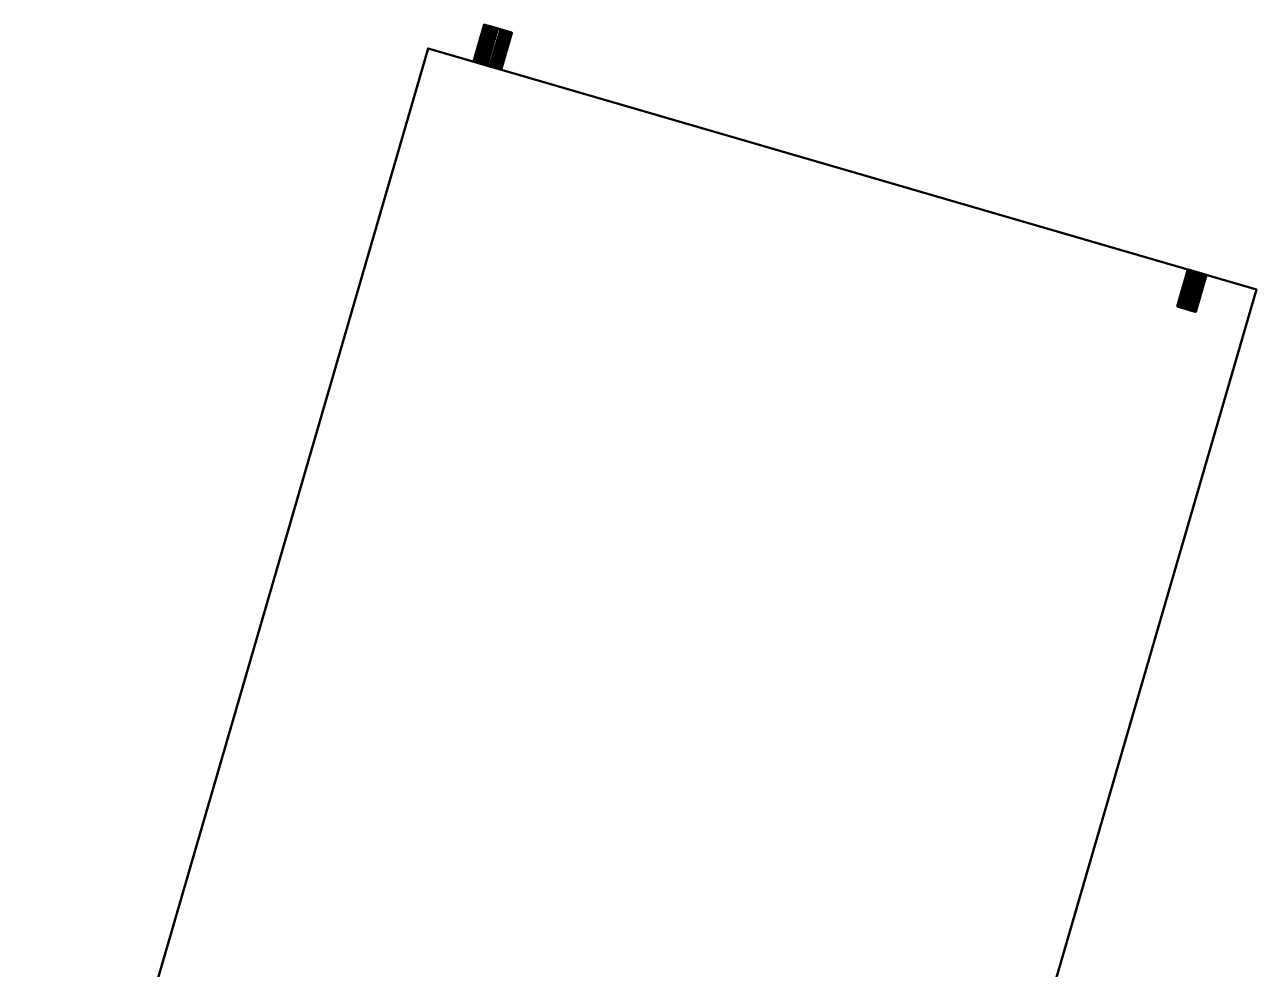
# Model space of a CAD drawing. Header units: inches. Extents: x -1654 to 1344, y -1538 to 36.
# Drawn here: x 500.49 to 532.47, y -870.37 to -845.85 of the extents above; entities that cross this region are included whole.
import ezdxf

# ---------------------------------------------------------------- set-up
doc = ezdxf.new("R2010")
doc.units = ezdxf.units.IN
doc.header["$MEASUREMENT"] = 0
doc.layers.add('M-EQPT', color=2, linetype='Continuous', lineweight=50)

# ---------------------------------------------------------------- blocks, each defined once
blk = doc.blocks.new('Heat Pump - Horizontal - Water Source - Heat Pump 3 Ton Horizontal-844840-_3D_')
at = {"layer": 'M-EQPT'}
mesh = blk.add_polyface(dxfattribs=at)
corners = [(31.1, -11.199, 9.65), (31.1, 11.199, 9.65), (-31.1, 11.199, 9.65), (-31.1, -11.199, 9.65)]
mesh.append_faces([[corners[k] for k in face] for face in [(3, 0, 1, 2)]])
mesh = blk.add_polyface(dxfattribs=at)
corners = [(31.1, -11.199, -9.65), (-31.1, -11.199, -9.65), (-31.1, 11.199, -9.65), (31.1, 11.199, -9.65)]
mesh.append_faces([[corners[k] for k in face] for face in [(1, 2, 3, 0)]])
mesh = blk.add_polyface(dxfattribs=at)
corners = [(-31.1, 11.199, 9.65), (31.1, 11.199, 9.65), (31.1, 11.199, -9.65), (-31.1, 11.199, -9.65)]
mesh.append_faces([[corners[k] for k in face] for face in [(0, 1, 2, 3)]])
mesh = blk.add_polyface(dxfattribs=at)
corners = [(31.1, 11.199, 9.65), (31.1, -11.199, 9.65), (31.1, -11.199, -9.65), (31.1, 11.199, -9.65)]
mesh.append_faces([[corners[k] for k in face] for face in [(0, 1, 2, 3)]])
mesh = blk.add_polyface(dxfattribs=at)
corners = [(31.1, 9.224, 0.35), (31.1, 9.237, 0.447), (31.1, 9.274, 0.537), (31.1, 9.334, 0.615), (31.1, 9.412, 0.674), (31.1, 9.502, 0.712), (31.1, 9.599, 0.725), (31.1, 9.696, 0.712), (31.1, 9.787, 0.674), (31.1, 9.864, 0.615), (31.1, 9.924, 0.537), (31.1, 9.961, 0.447), (31.1, 9.974, 0.35), (31.1, 9.961, 0.253), (31.1, 9.924, 0.162), (31.1, 9.864, 0.084), (31.1, 9.787, 0.025), (31.1, 9.696, -0.013), (31.1, 9.599, -0.025), (31.1, 9.502, -0.013), (31.1, 9.412, 0.025), (31.1, 9.334, 0.084), (31.1, 9.274, 0.162), (31.1, 9.237, 0.253)]
mesh.append_faces([[corners[k] for k in face] for face in [(3, 1, 2), (23, 21, 22)]], dxfattribs={"vtx0": -1})
mesh.append_faces([[corners[k] for k in face] for face in [(10, 1, 8, 9)]], dxfattribs={"vtx0": -1, "vtx1": -1})
mesh.append_faces([[corners[k] for k in face] for face in [(14, 1, 10, 13), (19, 1, 14)]], dxfattribs={"vtx0": -1, "vtx1": -1, "vtx2": -1})
mesh.append_faces([[corners[k] for k in face] for face in [(14, 17, 18, 19)]], dxfattribs={"vtx0": -1, "vtx3": -1})
mesh.append_faces([[corners[k] for k in face] for face in [(5, 6, 1)]], dxfattribs={"vtx1": -1, "vtx2": -1})
mesh.append_faces([[corners[k] for k in face] for face in [(15, 16, 17, 14)]], dxfattribs={"vtx2": -1})
mesh.append_faces([[corners[k] for k in face] for face in [(6, 7, 8, 1), (3, 4, 5, 1), (23, 0, 1, 21), (19, 20, 21, 1)]], dxfattribs={"vtx2": -1, "vtx3": -1})
mesh.append_faces([[corners[k] for k in face] for face in [(10, 11, 12, 13)]], dxfattribs={"vtx3": -1})
mesh = blk.add_polyface(dxfattribs=at)
corners = [(32.1, 9.974, 0.35), (32.1, 9.961, 0.253), (32.1, 9.924, 0.162), (32.1, 9.864, 0.084), (32.1, 9.787, 0.025), (32.1, 9.696, -0.013), (32.1, 9.599, -0.025), (32.1, 9.502, -0.013), (32.1, 9.412, 0.025), (32.1, 9.334, 0.084), (32.1, 9.274, 0.162), (32.1, 9.237, 0.253), (32.1, 9.224, 0.35), (31.1, 9.224, 0.35), (31.1, 9.237, 0.253), (31.1, 9.274, 0.162), (31.1, 9.334, 0.084), (31.1, 9.412, 0.025), (31.1, 9.502, -0.013), (31.1, 9.599, -0.025), (31.1, 9.696, -0.013), (31.1, 9.787, 0.025), (31.1, 9.864, 0.084), (31.1, 9.924, 0.162), (31.1, 9.961, 0.253), (31.1, 9.974, 0.35)]
mesh.append_faces([[corners[k] for k in face] for face in [(13, 14, 11, 12), (0, 1, 24, 25)]], dxfattribs={"vtx1": -1})
mesh.append_faces([[corners[k] for k in face] for face in [(14, 15, 10, 11), (16, 17, 8, 9), (15, 16, 9, 10), (17, 18, 7, 8), (6, 7, 18, 19), (19, 20, 5, 6), (20, 21, 4, 5), (22, 23, 2, 3), (21, 22, 3, 4), (23, 24, 1, 2)]], dxfattribs={"vtx1": -1, "vtx3": -1})
mesh = blk.add_polyface(dxfattribs=at)
corners = [(32.1, 9.224, 0.35), (32.1, 9.237, 0.447), (32.1, 9.274, 0.537), (32.1, 9.334, 0.615), (32.1, 9.412, 0.674), (32.1, 9.502, 0.712), (32.1, 9.599, 0.725), (32.1, 9.696, 0.712), (32.1, 9.787, 0.674), (32.1, 9.864, 0.615), (32.1, 9.924, 0.537), (32.1, 9.961, 0.447), (32.1, 9.974, 0.35), (31.1, 9.974, 0.35), (31.1, 9.961, 0.447), (31.1, 9.924, 0.537), (31.1, 9.864, 0.615), (31.1, 9.787, 0.674), (31.1, 9.696, 0.712), (31.1, 9.599, 0.725), (31.1, 9.502, 0.712), (31.1, 9.412, 0.674), (31.1, 9.334, 0.615), (31.1, 9.274, 0.537), (31.1, 9.237, 0.447), (31.1, 9.224, 0.35)]
mesh.append_faces([[corners[k] for k in face] for face in [(13, 14, 11, 12), (0, 1, 24, 25)]], dxfattribs={"vtx1": -1})
mesh.append_faces([[corners[k] for k in face] for face in [(14, 15, 10, 11), (16, 17, 8, 9), (15, 16, 9, 10), (17, 18, 7, 8), (6, 7, 18, 19), (19, 20, 5, 6), (20, 21, 4, 5), (22, 23, 2, 3), (21, 22, 3, 4), (23, 24, 1, 2)]], dxfattribs={"vtx1": -1, "vtx3": -1})
mesh = blk.add_polyface(dxfattribs=at)
corners = [(31.1, 9.224, -5.95), (31.1, 9.237, -5.853), (31.1, 9.274, -5.763), (31.1, 9.334, -5.685), (31.1, 9.412, -5.626), (31.1, 9.502, -5.588), (31.1, 9.599, -5.575), (31.1, 9.696, -5.588), (31.1, 9.787, -5.626), (31.1, 9.864, -5.685), (31.1, 9.924, -5.763), (31.1, 9.961, -5.853), (31.1, 9.974, -5.95), (31.1, 9.961, -6.047), (31.1, 9.924, -6.138), (31.1, 9.864, -6.216), (31.1, 9.787, -6.275), (31.1, 9.696, -6.313), (31.1, 9.599, -6.325), (31.1, 9.502, -6.313), (31.1, 9.412, -6.275), (31.1, 9.334, -6.216), (31.1, 9.274, -6.138), (31.1, 9.237, -6.047)]
mesh.append_faces([[corners[k] for k in face] for face in [(21, 19, 20)]], dxfattribs={"vtx0": -1})
mesh.append_faces([[corners[k] for k in face] for face in [(1, 8, 14, 19)]], dxfattribs={"vtx0": -1, "vtx1": -1, "vtx2": -1, "vtx3": -1})
mesh.append_faces([[corners[k] for k in face] for face in [(19, 21, 22, 23)]], dxfattribs={"vtx0": -1, "vtx3": -1})
mesh.append_faces([[corners[k] for k in face] for face in [(3, 4, 1, 2)]], dxfattribs={"vtx1": -1})
mesh.append_faces([[corners[k] for k in face] for face in [(14, 15, 19)]], dxfattribs={"vtx1": -1, "vtx2": -1})
mesh.append_faces([[corners[k] for k in face] for face in [(10, 11, 12), (17, 18, 19)]], dxfattribs={"vtx2": -1})
mesh.append_faces([[corners[k] for k in face] for face in [(6, 7, 8, 1), (8, 9, 10, 14), (4, 5, 6, 1), (23, 0, 1, 19), (12, 13, 14, 10), (15, 16, 17, 19)]], dxfattribs={"vtx2": -1, "vtx3": -1})
mesh = blk.add_polyface(dxfattribs=at)
corners = [(32.1, 9.974, -5.95), (32.1, 9.961, -6.047), (32.1, 9.924, -6.138), (32.1, 9.864, -6.216), (32.1, 9.787, -6.275), (32.1, 9.696, -6.313), (32.1, 9.599, -6.325), (32.1, 9.502, -6.313), (32.1, 9.412, -6.275), (32.1, 9.334, -6.216), (32.1, 9.274, -6.138), (32.1, 9.237, -6.047), (32.1, 9.224, -5.95), (31.1, 9.224, -5.95), (31.1, 9.237, -6.047), (31.1, 9.274, -6.138), (31.1, 9.334, -6.216), (31.1, 9.412, -6.275), (31.1, 9.502, -6.313), (31.1, 9.599, -6.325), (31.1, 9.696, -6.313), (31.1, 9.787, -6.275), (31.1, 9.864, -6.216), (31.1, 9.924, -6.138), (31.1, 9.961, -6.047), (31.1, 9.974, -5.95)]
mesh.append_faces([[corners[k] for k in face] for face in [(13, 14, 11, 12), (0, 1, 24, 25)]], dxfattribs={"vtx1": -1})
mesh.append_faces([[corners[k] for k in face] for face in [(14, 15, 10, 11), (16, 17, 8, 9), (15, 16, 9, 10), (17, 18, 7, 8), (6, 7, 18, 19), (19, 20, 5, 6), (20, 21, 4, 5), (22, 23, 2, 3), (21, 22, 3, 4), (23, 24, 1, 2)]], dxfattribs={"vtx1": -1, "vtx3": -1})
mesh = blk.add_polyface(dxfattribs=at)
corners = [(32.1, 9.224, -5.95), (32.1, 9.237, -5.853), (32.1, 9.274, -5.763), (32.1, 9.334, -5.685), (32.1, 9.412, -5.626), (32.1, 9.502, -5.588), (32.1, 9.599, -5.575), (32.1, 9.696, -5.588), (32.1, 9.787, -5.626), (32.1, 9.864, -5.685), (32.1, 9.924, -5.763), (32.1, 9.961, -5.853), (32.1, 9.974, -5.95), (31.1, 9.974, -5.95), (31.1, 9.961, -5.853), (31.1, 9.924, -5.763), (31.1, 9.864, -5.685), (31.1, 9.787, -5.626), (31.1, 9.696, -5.588), (31.1, 9.599, -5.575), (31.1, 9.502, -5.588), (31.1, 9.412, -5.626), (31.1, 9.334, -5.685), (31.1, 9.274, -5.763), (31.1, 9.237, -5.853), (31.1, 9.224, -5.95)]
mesh.append_faces([[corners[k] for k in face] for face in [(13, 14, 11, 12), (0, 1, 24, 25)]], dxfattribs={"vtx1": -1})
mesh.append_faces([[corners[k] for k in face] for face in [(14, 15, 10, 11), (16, 17, 8, 9), (15, 16, 9, 10), (17, 18, 7, 8), (6, 7, 18, 19), (19, 20, 5, 6), (20, 21, 4, 5), (22, 23, 2, 3), (21, 22, 3, 4), (23, 24, 1, 2)]], dxfattribs={"vtx1": -1, "vtx3": -1})
mesh = blk.add_polyface(dxfattribs=at)
corners = [(32.1, 9.224, 0.35), (32.1, 9.237, 0.253), (32.1, 9.274, 0.162), (32.1, 9.334, 0.084), (32.1, 9.412, 0.025), (32.1, 9.502, -0.013), (32.1, 9.599, -0.025), (32.1, 9.696, -0.013), (32.1, 9.787, 0.025), (32.1, 9.864, 0.084), (32.1, 9.924, 0.162), (32.1, 9.961, 0.253), (32.1, 9.974, 0.35), (32.1, 9.961, 0.447), (32.1, 9.924, 0.537), (32.1, 9.864, 0.615), (32.1, 9.787, 0.674), (32.1, 9.696, 0.712), (32.1, 9.599, 0.725), (32.1, 9.502, 0.712), (32.1, 9.412, 0.674), (32.1, 9.334, 0.615), (32.1, 9.274, 0.537), (32.1, 9.237, 0.447)]
mesh.append_faces([[corners[k] for k in face] for face in [(23, 21, 22), (14, 12, 13)]], dxfattribs={"vtx0": -1})
mesh.append_faces([[corners[k] for k in face] for face in [(10, 14, 23)]], dxfattribs={"vtx0": -1, "vtx1": -1, "vtx2": -1})
mesh.append_faces([[corners[k] for k in face] for face in [(5, 7, 10, 23)]], dxfattribs={"vtx0": -1, "vtx1": -1, "vtx2": -1, "vtx3": -1})
mesh.append_faces([[corners[k] for k in face] for face in [(14, 10, 11, 12)]], dxfattribs={"vtx0": -1, "vtx3": -1})
mesh.append_faces([[corners[k] for k in face] for face in [(0, 1, 23)]], dxfattribs={"vtx1": -1})
mesh.append_faces([[corners[k] for k in face] for face in [(18, 19, 23)]], dxfattribs={"vtx1": -1, "vtx2": -1})
mesh.append_faces([[corners[k] for k in face] for face in [(5, 6, 7)]], dxfattribs={"vtx2": -1})
mesh.append_faces([[corners[k] for k in face] for face in [(3, 4, 5, 23), (1, 2, 3, 23), (14, 15, 16, 23), (16, 17, 18, 23), (19, 20, 21, 23)]], dxfattribs={"vtx2": -1, "vtx3": -1})
mesh.append_faces([[corners[k] for k in face] for face in [(7, 8, 9, 10)]], dxfattribs={"vtx3": -1})
mesh = blk.add_polyface(dxfattribs=at)
corners = [(32.1, 9.224, -5.95), (32.1, 9.237, -6.047), (32.1, 9.274, -6.138), (32.1, 9.334, -6.216), (32.1, 9.412, -6.275), (32.1, 9.502, -6.313), (32.1, 9.599, -6.325), (32.1, 9.696, -6.313), (32.1, 9.787, -6.275), (32.1, 9.864, -6.216), (32.1, 9.924, -6.138), (32.1, 9.961, -6.047), (32.1, 9.974, -5.95), (32.1, 9.961, -5.853), (32.1, 9.924, -5.763), (32.1, 9.864, -5.685), (32.1, 9.787, -5.626), (32.1, 9.696, -5.588), (32.1, 9.599, -5.575), (32.1, 9.502, -5.588), (32.1, 9.412, -5.626), (32.1, 9.334, -5.685), (32.1, 9.274, -5.763), (32.1, 9.237, -5.853)]
mesh.append_faces([[corners[k] for k in face] for face in [(14, 12, 13)]], dxfattribs={"vtx0": -1})
mesh.append_faces([[corners[k] for k in face] for face in [(16, 10, 14, 15), (20, 23, 18, 19)]], dxfattribs={"vtx0": -1, "vtx1": -1})
mesh.append_faces([[corners[k] for k in face] for face in [(16, 23, 10)]], dxfattribs={"vtx0": -1, "vtx1": -1, "vtx2": -1})
mesh.append_faces([[corners[k] for k in face] for face in [(5, 9, 10, 23)]], dxfattribs={"vtx0": -1, "vtx2": -1, "vtx3": -1})
mesh.append_faces([[corners[k] for k in face] for face in [(0, 1, 23)]], dxfattribs={"vtx1": -1})
mesh.append_faces([[corners[k] for k in face] for face in [(1, 2, 5, 23)]], dxfattribs={"vtx1": -1, "vtx2": -1, "vtx3": -1})
mesh.append_faces([[corners[k] for k in face] for face in [(3, 4, 5, 2), (5, 6, 7), (21, 22, 23, 20)]], dxfattribs={"vtx2": -1})
mesh.append_faces([[corners[k] for k in face] for face in [(7, 8, 9, 5), (10, 11, 12, 14), (16, 17, 18, 23)]], dxfattribs={"vtx2": -1, "vtx3": -1})
mesh = blk.add_polyface(dxfattribs=at)
corners = [(31.1, 9.349, 8.35), (31.1, 9.358, 8.414), (31.1, 9.383, 8.475), (31.1, 9.422, 8.526), (31.1, 9.474, 8.566), (31.1, 9.535, 8.591), (31.1, 9.599, 8.6), (31.1, 9.664, 8.591), (31.1, 9.724, 8.566), (31.1, 9.776, 8.526), (31.1, 9.816, 8.475), (31.1, 9.841, 8.414), (31.1, 9.849, 8.35), (31.1, 9.841, 8.285), (31.1, 9.816, 8.225), (31.1, 9.776, 8.173), (31.1, 9.724, 8.133), (31.1, 9.664, 8.108), (31.1, 9.599, 8.1), (31.1, 9.535, 8.108), (31.1, 9.474, 8.133), (31.1, 9.422, 8.173), (31.1, 9.383, 8.225), (31.1, 9.358, 8.285)]
mesh.append_faces([[corners[k] for k in face] for face in [(16, 14, 15), (19, 17, 18), (13, 11, 12)]], dxfattribs={"vtx0": -1})
mesh.append_faces([[corners[k] for k in face] for face in [(9, 13, 3, 8)]], dxfattribs={"vtx0": -1, "vtx1": -1, "vtx2": -1})
mesh.append_faces([[corners[k] for k in face] for face in [(16, 3, 13, 14), (21, 3, 16, 17)]], dxfattribs={"vtx0": -1, "vtx1": -1, "vtx3": -1})
mesh.append_faces([[corners[k] for k in face] for face in [(13, 9, 10, 11), (8, 3, 4, 5)]], dxfattribs={"vtx0": -1, "vtx3": -1})
mesh.append_faces([[corners[k] for k in face] for face in [(23, 0, 3, 22), (21, 22, 3)]], dxfattribs={"vtx1": -1, "vtx2": -1})
mesh.append_faces([[corners[k] for k in face] for face in [(1, 2, 3, 0)]], dxfattribs={"vtx2": -1})
mesh.append_faces([[corners[k] for k in face] for face in [(19, 20, 21, 17)]], dxfattribs={"vtx2": -1, "vtx3": -1})
mesh.append_faces([[corners[k] for k in face] for face in [(5, 6, 7, 8)]], dxfattribs={"vtx3": -1})
mesh = blk.add_polyface(dxfattribs=at)
corners = [(32.1, 9.849, 8.35), (32.1, 9.841, 8.285), (32.1, 9.816, 8.225), (32.1, 9.776, 8.173), (32.1, 9.724, 8.133), (32.1, 9.664, 8.108), (32.1, 9.599, 8.1), (32.1, 9.535, 8.108), (32.1, 9.474, 8.133), (32.1, 9.422, 8.173), (32.1, 9.383, 8.225), (32.1, 9.358, 8.285), (32.1, 9.349, 8.35), (31.1, 9.349, 8.35), (31.1, 9.358, 8.285), (31.1, 9.383, 8.225), (31.1, 9.422, 8.173), (31.1, 9.474, 8.133), (31.1, 9.535, 8.108), (31.1, 9.599, 8.1), (31.1, 9.664, 8.108), (31.1, 9.724, 8.133), (31.1, 9.776, 8.173), (31.1, 9.816, 8.225), (31.1, 9.841, 8.285), (31.1, 9.849, 8.35)]
mesh.append_faces([[corners[k] for k in face] for face in [(13, 14, 11, 12), (0, 1, 24, 25)]], dxfattribs={"vtx1": -1})
mesh.append_faces([[corners[k] for k in face] for face in [(14, 15, 10, 11), (16, 17, 8, 9), (15, 16, 9, 10), (17, 18, 7, 8), (6, 7, 18, 19), (19, 20, 5, 6), (20, 21, 4, 5), (22, 23, 2, 3), (21, 22, 3, 4), (23, 24, 1, 2)]], dxfattribs={"vtx1": -1, "vtx3": -1})
mesh = blk.add_polyface(dxfattribs=at)
corners = [(32.1, 9.349, 8.35), (32.1, 9.358, 8.414), (32.1, 9.383, 8.475), (32.1, 9.422, 8.526), (32.1, 9.474, 8.566), (32.1, 9.535, 8.591), (32.1, 9.599, 8.6), (32.1, 9.664, 8.591), (32.1, 9.724, 8.566), (32.1, 9.776, 8.526), (32.1, 9.816, 8.475), (32.1, 9.841, 8.414), (32.1, 9.849, 8.35), (31.1, 9.849, 8.35), (31.1, 9.841, 8.414), (31.1, 9.816, 8.475), (31.1, 9.776, 8.526), (31.1, 9.724, 8.566), (31.1, 9.664, 8.591), (31.1, 9.599, 8.6), (31.1, 9.535, 8.591), (31.1, 9.474, 8.566), (31.1, 9.422, 8.526), (31.1, 9.383, 8.475), (31.1, 9.358, 8.414), (31.1, 9.349, 8.35)]
mesh.append_faces([[corners[k] for k in face] for face in [(13, 14, 11, 12), (0, 1, 24, 25)]], dxfattribs={"vtx1": -1})
mesh.append_faces([[corners[k] for k in face] for face in [(14, 15, 10, 11), (16, 17, 8, 9), (15, 16, 9, 10), (17, 18, 7, 8), (6, 7, 18, 19), (19, 20, 5, 6), (20, 21, 4, 5), (22, 23, 2, 3), (21, 22, 3, 4), (23, 24, 1, 2)]], dxfattribs={"vtx1": -1, "vtx3": -1})
mesh = blk.add_polyface(dxfattribs=at)
corners = [(31.1, 9.349, 6.35), (31.1, 9.358, 6.414), (31.1, 9.383, 6.475), (31.1, 9.422, 6.526), (31.1, 9.474, 6.566), (31.1, 9.535, 6.591), (31.1, 9.599, 6.6), (31.1, 9.664, 6.591), (31.1, 9.724, 6.566), (31.1, 9.776, 6.526), (31.1, 9.816, 6.475), (31.1, 9.841, 6.414), (31.1, 9.849, 6.35), (31.1, 9.841, 6.285), (31.1, 9.816, 6.225), (31.1, 9.776, 6.173), (31.1, 9.724, 6.133), (31.1, 9.664, 6.108), (31.1, 9.599, 6.1), (31.1, 9.535, 6.108), (31.1, 9.474, 6.133), (31.1, 9.422, 6.173), (31.1, 9.383, 6.225), (31.1, 9.358, 6.285)]
mesh.append_faces([[corners[k] for k in face] for face in [(13, 10, 11, 12), (16, 14, 15), (19, 17, 18)]], dxfattribs={"vtx0": -1})
mesh.append_faces([[corners[k] for k in face] for face in [(13, 3, 9, 10), (16, 3, 13, 14), (21, 3, 16, 17)]], dxfattribs={"vtx0": -1, "vtx1": -1, "vtx3": -1})
mesh.append_faces([[corners[k] for k in face] for face in [(9, 3, 4)]], dxfattribs={"vtx0": -1, "vtx2": -1})
mesh.append_faces([[corners[k] for k in face] for face in [(23, 0, 3, 22), (21, 22, 3)]], dxfattribs={"vtx1": -1, "vtx2": -1})
mesh.append_faces([[corners[k] for k in face] for face in [(5, 6, 7, 4), (1, 2, 3, 0)]], dxfattribs={"vtx2": -1})
mesh.append_faces([[corners[k] for k in face] for face in [(7, 8, 9, 4), (19, 20, 21, 17)]], dxfattribs={"vtx2": -1, "vtx3": -1})
mesh = blk.add_polyface(dxfattribs=at)
corners = [(32.1, 9.849, 6.35), (32.1, 9.841, 6.285), (32.1, 9.816, 6.225), (32.1, 9.776, 6.173), (32.1, 9.724, 6.133), (32.1, 9.664, 6.108), (32.1, 9.599, 6.1), (32.1, 9.535, 6.108), (32.1, 9.474, 6.133), (32.1, 9.422, 6.173), (32.1, 9.383, 6.225), (32.1, 9.358, 6.285), (32.1, 9.349, 6.35), (31.1, 9.349, 6.35), (31.1, 9.358, 6.285), (31.1, 9.383, 6.225), (31.1, 9.422, 6.173), (31.1, 9.474, 6.133), (31.1, 9.535, 6.108), (31.1, 9.599, 6.1), (31.1, 9.664, 6.108), (31.1, 9.724, 6.133), (31.1, 9.776, 6.173), (31.1, 9.816, 6.225), (31.1, 9.841, 6.285), (31.1, 9.849, 6.35)]
mesh.append_faces([[corners[k] for k in face] for face in [(13, 14, 11, 12), (0, 1, 24, 25)]], dxfattribs={"vtx1": -1})
mesh.append_faces([[corners[k] for k in face] for face in [(14, 15, 10, 11), (16, 17, 8, 9), (15, 16, 9, 10), (17, 18, 7, 8), (6, 7, 18, 19), (19, 20, 5, 6), (20, 21, 4, 5), (22, 23, 2, 3), (21, 22, 3, 4), (23, 24, 1, 2)]], dxfattribs={"vtx1": -1, "vtx3": -1})
mesh = blk.add_polyface(dxfattribs=at)
corners = [(32.1, 9.349, 6.35), (32.1, 9.358, 6.414), (32.1, 9.383, 6.475), (32.1, 9.422, 6.526), (32.1, 9.474, 6.566), (32.1, 9.535, 6.591), (32.1, 9.599, 6.6), (32.1, 9.664, 6.591), (32.1, 9.724, 6.566), (32.1, 9.776, 6.526), (32.1, 9.816, 6.475), (32.1, 9.841, 6.414), (32.1, 9.849, 6.35), (31.1, 9.849, 6.35), (31.1, 9.841, 6.414), (31.1, 9.816, 6.475), (31.1, 9.776, 6.526), (31.1, 9.724, 6.566), (31.1, 9.664, 6.591), (31.1, 9.599, 6.6), (31.1, 9.535, 6.591), (31.1, 9.474, 6.566), (31.1, 9.422, 6.526), (31.1, 9.383, 6.475), (31.1, 9.358, 6.414), (31.1, 9.349, 6.35)]
mesh.append_faces([[corners[k] for k in face] for face in [(13, 14, 11, 12), (0, 1, 24, 25)]], dxfattribs={"vtx1": -1})
mesh.append_faces([[corners[k] for k in face] for face in [(14, 15, 10, 11), (16, 17, 8, 9), (15, 16, 9, 10), (17, 18, 7, 8), (6, 7, 18, 19), (19, 20, 5, 6), (20, 21, 4, 5), (22, 23, 2, 3), (21, 22, 3, 4), (23, 24, 1, 2)]], dxfattribs={"vtx1": -1, "vtx3": -1})
mesh = blk.add_polyface(dxfattribs=at)
corners = [(32.1, 9.349, 8.35), (32.1, 9.358, 8.285), (32.1, 9.383, 8.225), (32.1, 9.422, 8.173), (32.1, 9.474, 8.133), (32.1, 9.535, 8.108), (32.1, 9.599, 8.1), (32.1, 9.664, 8.108), (32.1, 9.724, 8.133), (32.1, 9.776, 8.173), (32.1, 9.816, 8.225), (32.1, 9.841, 8.285), (32.1, 9.849, 8.35), (32.1, 9.841, 8.414), (32.1, 9.816, 8.475), (32.1, 9.776, 8.526), (32.1, 9.724, 8.566), (32.1, 9.664, 8.591), (32.1, 9.599, 8.6), (32.1, 9.535, 8.591), (32.1, 9.474, 8.566), (32.1, 9.422, 8.526), (32.1, 9.383, 8.475), (32.1, 9.358, 8.414)]
mesh.append_faces([[corners[k] for k in face] for face in [(21, 8, 11, 15)]], dxfattribs={"vtx0": -1, "vtx1": -1, "vtx2": -1, "vtx3": -1})
mesh.append_faces([[corners[k] for k in face] for face in [(21, 0, 1), (15, 20, 21)]], dxfattribs={"vtx0": -1, "vtx2": -1})
mesh.append_faces([[corners[k] for k in face] for face in [(3, 7, 8, 21)]], dxfattribs={"vtx0": -1, "vtx2": -1, "vtx3": -1})
mesh.append_faces([[corners[k] for k in face] for face in [(2, 3, 21, 1), (14, 15, 11, 13), (16, 17, 20, 15)]], dxfattribs={"vtx1": -1, "vtx2": -1})
mesh.append_faces([[corners[k] for k in face] for face in [(5, 6, 7), (11, 12, 13)]], dxfattribs={"vtx2": -1})
mesh.append_faces([[corners[k] for k in face] for face in [(3, 4, 5, 7)]], dxfattribs={"vtx2": -1, "vtx3": -1})
mesh.append_faces([[corners[k] for k in face] for face in [(8, 9, 10, 11), (17, 18, 19, 20), (21, 22, 23, 0)]], dxfattribs={"vtx3": -1})
mesh = blk.add_polyface(dxfattribs=at)
corners = [(32.1, 9.349, 6.35), (32.1, 9.358, 6.285), (32.1, 9.383, 6.225), (32.1, 9.422, 6.173), (32.1, 9.474, 6.133), (32.1, 9.535, 6.108), (32.1, 9.599, 6.1), (32.1, 9.664, 6.108), (32.1, 9.724, 6.133), (32.1, 9.776, 6.173), (32.1, 9.816, 6.225), (32.1, 9.841, 6.285), (32.1, 9.849, 6.35), (32.1, 9.841, 6.414), (32.1, 9.816, 6.475), (32.1, 9.776, 6.526), (32.1, 9.724, 6.566), (32.1, 9.664, 6.591), (32.1, 9.599, 6.6), (32.1, 9.535, 6.591), (32.1, 9.474, 6.566), (32.1, 9.422, 6.526), (32.1, 9.383, 6.475), (32.1, 9.358, 6.414)]
mesh.append_faces([[corners[k] for k in face] for face in [(17, 20, 15, 16)]], dxfattribs={"vtx0": -1, "vtx1": -1})
mesh.append_faces([[corners[k] for k in face] for face in [(21, 8, 11, 15)]], dxfattribs={"vtx0": -1, "vtx1": -1, "vtx2": -1, "vtx3": -1})
mesh.append_faces([[corners[k] for k in face] for face in [(21, 0, 1), (15, 20, 21)]], dxfattribs={"vtx0": -1, "vtx2": -1})
mesh.append_faces([[corners[k] for k in face] for face in [(3, 7, 8, 21)]], dxfattribs={"vtx0": -1, "vtx2": -1, "vtx3": -1})
mesh.append_faces([[corners[k] for k in face] for face in [(2, 3, 21, 1), (14, 15, 11, 13)]], dxfattribs={"vtx1": -1, "vtx2": -1})
mesh.append_faces([[corners[k] for k in face] for face in [(5, 6, 7), (11, 12, 13)]], dxfattribs={"vtx2": -1})
mesh.append_faces([[corners[k] for k in face] for face in [(3, 4, 5, 7)]], dxfattribs={"vtx2": -1, "vtx3": -1})
mesh.append_faces([[corners[k] for k in face] for face in [(8, 9, 10, 11), (17, 18, 19, 20), (21, 22, 23, 0)]], dxfattribs={"vtx3": -1})
mesh = blk.add_polyface(dxfattribs=at)
corners = [(30.1, -9.849, 2.969), (30.1, -9.841, 3.034), (30.1, -9.816, 3.094), (30.1, -9.776, 3.146), (30.1, -9.724, 3.186), (30.1, -9.664, 3.211), (30.1, -9.599, 3.219), (30.1, -9.535, 3.211), (30.1, -9.474, 3.186), (30.1, -9.422, 3.146), (30.1, -9.383, 3.094), (30.1, -9.358, 3.034), (30.1, -9.349, 2.969), (30.1, -9.358, 2.905), (30.1, -9.383, 2.844), (30.1, -9.422, 2.793), (30.1, -9.474, 2.753), (30.1, -9.535, 2.728), (30.1, -9.599, 2.719), (30.1, -9.664, 2.728), (30.1, -9.724, 2.753), (30.1, -9.776, 2.793), (30.1, -9.816, 2.844), (30.1, -9.841, 2.905)]
mesh.append_faces([[corners[k] for k in face] for face in [(9, 7, 8), (6, 3, 4, 5), (13, 10, 11, 12), (16, 14, 15), (21, 19, 20)]], dxfattribs={"vtx0": -1})
mesh.append_faces([[corners[k] for k in face] for face in [(23, 3, 22)]], dxfattribs={"vtx0": -1, "vtx1": -1})
mesh.append_faces([[corners[k] for k in face] for face in [(10, 13, 7, 9), (22, 7, 13, 21)]], dxfattribs={"vtx0": -1, "vtx1": -1, "vtx2": -1})
mesh.append_faces([[corners[k] for k in face] for face in [(13, 17, 19, 21)]], dxfattribs={"vtx0": -1, "vtx1": -1, "vtx2": -1, "vtx3": -1})
mesh.append_faces([[corners[k] for k in face] for face in [(3, 6, 7, 22)]], dxfattribs={"vtx0": -1, "vtx2": -1, "vtx3": -1})
mesh.append_faces([[corners[k] for k in face] for face in [(0, 1, 23), (18, 19, 17)]], dxfattribs={"vtx1": -1})
mesh.append_faces([[corners[k] for k in face] for face in [(13, 14, 16, 17)]], dxfattribs={"vtx1": -1, "vtx3": -1})
mesh.append_faces([[corners[k] for k in face] for face in [(1, 2, 3, 23)]], dxfattribs={"vtx2": -1, "vtx3": -1})
mesh = blk.add_polyface(dxfattribs=at)
corners = [(31.1, -9.349, 2.969), (31.1, -9.358, 2.905), (31.1, -9.383, 2.844), (31.1, -9.422, 2.793), (31.1, -9.474, 2.753), (31.1, -9.535, 2.728), (31.1, -9.599, 2.719), (31.1, -9.664, 2.728), (31.1, -9.724, 2.753), (31.1, -9.776, 2.793), (31.1, -9.816, 2.844), (31.1, -9.841, 2.905), (31.1, -9.849, 2.969), (30.1, -9.849, 2.969), (30.1, -9.841, 2.905), (30.1, -9.816, 2.844), (30.1, -9.776, 2.793), (30.1, -9.724, 2.753), (30.1, -9.664, 2.728), (30.1, -9.599, 2.719), (30.1, -9.535, 2.728), (30.1, -9.474, 2.753), (30.1, -9.422, 2.793), (30.1, -9.383, 2.844), (30.1, -9.358, 2.905), (30.1, -9.349, 2.969)]
mesh.append_faces([[corners[k] for k in face] for face in [(13, 14, 11, 12), (0, 1, 24, 25)]], dxfattribs={"vtx1": -1})
mesh.append_faces([[corners[k] for k in face] for face in [(14, 15, 10, 11), (16, 17, 8, 9), (15, 16, 9, 10), (17, 18, 7, 8), (6, 7, 18, 19), (19, 20, 5, 6), (20, 21, 4, 5), (22, 23, 2, 3), (21, 22, 3, 4), (23, 24, 1, 2)]], dxfattribs={"vtx1": -1, "vtx3": -1})
mesh = blk.add_polyface(dxfattribs=at)
corners = [(31.1, -9.849, 2.969), (31.1, -9.841, 3.034), (31.1, -9.816, 3.094), (31.1, -9.776, 3.146), (31.1, -9.724, 3.186), (31.1, -9.664, 3.211), (31.1, -9.599, 3.219), (31.1, -9.535, 3.211), (31.1, -9.474, 3.186), (31.1, -9.422, 3.146), (31.1, -9.383, 3.094), (31.1, -9.358, 3.034), (31.1, -9.349, 2.969), (30.1, -9.349, 2.969), (30.1, -9.358, 3.034), (30.1, -9.383, 3.094), (30.1, -9.422, 3.146), (30.1, -9.474, 3.186), (30.1, -9.535, 3.211), (30.1, -9.599, 3.219), (30.1, -9.664, 3.211), (30.1, -9.724, 3.186), (30.1, -9.776, 3.146), (30.1, -9.816, 3.094), (30.1, -9.841, 3.034), (30.1, -9.849, 2.969)]
mesh.append_faces([[corners[k] for k in face] for face in [(13, 14, 11, 12), (0, 1, 24, 25)]], dxfattribs={"vtx1": -1})
mesh.append_faces([[corners[k] for k in face] for face in [(14, 15, 10, 11), (16, 17, 8, 9), (15, 16, 9, 10), (17, 18, 7, 8), (6, 7, 18, 19), (19, 20, 5, 6), (20, 21, 4, 5), (22, 23, 2, 3), (21, 22, 3, 4), (23, 24, 1, 2)]], dxfattribs={"vtx1": -1, "vtx3": -1})
mesh = blk.add_polyface(dxfattribs=at)
corners = [(30.1, -9.849, 7.033), (30.1, -9.841, 7.098), (30.1, -9.816, 7.158), (30.1, -9.776, 7.21), (30.1, -9.724, 7.25), (30.1, -9.664, 7.275), (30.1, -9.599, 7.283), (30.1, -9.535, 7.275), (30.1, -9.474, 7.25), (30.1, -9.422, 7.21), (30.1, -9.383, 7.158), (30.1, -9.358, 7.098), (30.1, -9.349, 7.033), (30.1, -9.358, 6.969), (30.1, -9.383, 6.908), (30.1, -9.422, 6.857), (30.1, -9.474, 6.817), (30.1, -9.535, 6.792), (30.1, -9.599, 6.783), (30.1, -9.664, 6.792), (30.1, -9.724, 6.817), (30.1, -9.776, 6.857), (30.1, -9.816, 6.908), (30.1, -9.841, 6.969)]
mesh.append_faces([[corners[k] for k in face] for face in [(10, 8, 9), (13, 10, 11, 12), (16, 14, 15), (19, 17, 18)]], dxfattribs={"vtx0": -1})
mesh.append_faces([[corners[k] for k in face] for face in [(4, 10, 13, 3)]], dxfattribs={"vtx0": -1, "vtx1": -1, "vtx2": -1})
mesh.append_faces([[corners[k] for k in face] for face in [(16, 3, 13, 14), (21, 3, 16, 17)]], dxfattribs={"vtx0": -1, "vtx1": -1, "vtx3": -1})
mesh.append_faces([[corners[k] for k in face] for face in [(23, 0, 3, 22), (21, 22, 3)]], dxfattribs={"vtx1": -1, "vtx2": -1})
mesh.append_faces([[corners[k] for k in face] for face in [(7, 8, 10, 4)]], dxfattribs={"vtx1": -1, "vtx2": -1, "vtx3": -1})
mesh.append_faces([[corners[k] for k in face] for face in [(5, 6, 7, 4), (1, 2, 3, 0)]], dxfattribs={"vtx2": -1})
mesh.append_faces([[corners[k] for k in face] for face in [(19, 20, 21, 17)]], dxfattribs={"vtx2": -1, "vtx3": -1})
mesh = blk.add_polyface(dxfattribs=at)
corners = [(31.1, -9.349, 7.033), (31.1, -9.358, 6.969), (31.1, -9.383, 6.908), (31.1, -9.422, 6.857), (31.1, -9.474, 6.817), (31.1, -9.535, 6.792), (31.1, -9.599, 6.783), (31.1, -9.664, 6.792), (31.1, -9.724, 6.817), (31.1, -9.776, 6.857), (31.1, -9.816, 6.908), (31.1, -9.841, 6.969), (31.1, -9.849, 7.033), (30.1, -9.849, 7.033), (30.1, -9.841, 6.969), (30.1, -9.816, 6.908), (30.1, -9.776, 6.857), (30.1, -9.724, 6.817), (30.1, -9.664, 6.792), (30.1, -9.599, 6.783), (30.1, -9.535, 6.792), (30.1, -9.474, 6.817), (30.1, -9.422, 6.857), (30.1, -9.383, 6.908), (30.1, -9.358, 6.969), (30.1, -9.349, 7.033)]
mesh.append_faces([[corners[k] for k in face] for face in [(13, 14, 11, 12), (0, 1, 24, 25)]], dxfattribs={"vtx1": -1})
mesh.append_faces([[corners[k] for k in face] for face in [(14, 15, 10, 11), (16, 17, 8, 9), (15, 16, 9, 10), (17, 18, 7, 8), (6, 7, 18, 19), (19, 20, 5, 6), (20, 21, 4, 5), (22, 23, 2, 3), (21, 22, 3, 4), (23, 24, 1, 2)]], dxfattribs={"vtx1": -1, "vtx3": -1})
mesh = blk.add_polyface(dxfattribs=at)
corners = [(31.1, -9.849, 7.033), (31.1, -9.841, 7.098), (31.1, -9.816, 7.158), (31.1, -9.776, 7.21), (31.1, -9.724, 7.25), (31.1, -9.664, 7.275), (31.1, -9.599, 7.283), (31.1, -9.535, 7.275), (31.1, -9.474, 7.25), (31.1, -9.422, 7.21), (31.1, -9.383, 7.158), (31.1, -9.358, 7.098), (31.1, -9.349, 7.033), (30.1, -9.349, 7.033), (30.1, -9.358, 7.098), (30.1, -9.383, 7.158), (30.1, -9.422, 7.21), (30.1, -9.474, 7.25), (30.1, -9.535, 7.275), (30.1, -9.599, 7.283), (30.1, -9.664, 7.275), (30.1, -9.724, 7.25), (30.1, -9.776, 7.21), (30.1, -9.816, 7.158), (30.1, -9.841, 7.098), (30.1, -9.849, 7.033)]
mesh.append_faces([[corners[k] for k in face] for face in [(13, 14, 11, 12), (0, 1, 24, 25)]], dxfattribs={"vtx1": -1})
mesh.append_faces([[corners[k] for k in face] for face in [(14, 15, 10, 11), (16, 17, 8, 9), (15, 16, 9, 10), (17, 18, 7, 8), (6, 7, 18, 19), (19, 20, 5, 6), (20, 21, 4, 5), (22, 23, 2, 3), (21, 22, 3, 4), (23, 24, 1, 2)]], dxfattribs={"vtx1": -1, "vtx3": -1})
mesh = blk.add_polyface(dxfattribs=at)
corners = [(31.1, -9.849, 2.969), (31.1, -9.841, 2.905), (31.1, -9.816, 2.844), (31.1, -9.776, 2.793), (31.1, -9.724, 2.753), (31.1, -9.664, 2.728), (31.1, -9.599, 2.719), (31.1, -9.535, 2.728), (31.1, -9.474, 2.753), (31.1, -9.422, 2.793), (31.1, -9.383, 2.844), (31.1, -9.358, 2.905), (31.1, -9.349, 2.969), (31.1, -9.358, 3.034), (31.1, -9.383, 3.094), (31.1, -9.422, 3.146), (31.1, -9.474, 3.186), (31.1, -9.535, 3.211), (31.1, -9.599, 3.219), (31.1, -9.664, 3.211), (31.1, -9.724, 3.186), (31.1, -9.776, 3.146), (31.1, -9.816, 3.094), (31.1, -9.841, 3.034)]
mesh.append_faces([[corners[k] for k in face] for face in [(5, 3, 4), (17, 15, 16), (23, 21, 22)]], dxfattribs={"vtx0": -1})
mesh.append_faces([[corners[k] for k in face] for face in [(11, 17, 2, 3), (17, 11, 14, 15)]], dxfattribs={"vtx0": -1, "vtx1": -1, "vtx3": -1})
mesh.append_faces([[corners[k] for k in face] for face in [(21, 17, 18, 20)]], dxfattribs={"vtx0": -1, "vtx2": -1})
mesh.append_faces([[corners[k] for k in face] for face in [(21, 1, 2, 17)]], dxfattribs={"vtx0": -1, "vtx2": -1, "vtx3": -1})
mesh.append_faces([[corners[k] for k in face] for face in [(7, 8, 11, 3)]], dxfattribs={"vtx1": -1, "vtx2": -1, "vtx3": -1})
mesh.append_faces([[corners[k] for k in face] for face in [(18, 19, 20)]], dxfattribs={"vtx2": -1})
mesh.append_faces([[corners[k] for k in face] for face in [(5, 6, 7, 3), (23, 0, 1, 21)]], dxfattribs={"vtx2": -1, "vtx3": -1})
mesh.append_faces([[corners[k] for k in face] for face in [(8, 9, 10, 11), (11, 12, 13, 14)]], dxfattribs={"vtx3": -1})
mesh = blk.add_polyface(dxfattribs=at)
corners = [(31.1, -9.849, 7.033), (31.1, -9.841, 6.969), (31.1, -9.816, 6.908), (31.1, -9.776, 6.857), (31.1, -9.724, 6.817), (31.1, -9.664, 6.792), (31.1, -9.599, 6.783), (31.1, -9.535, 6.792), (31.1, -9.474, 6.817), (31.1, -9.422, 6.857), (31.1, -9.383, 6.908), (31.1, -9.358, 6.969), (31.1, -9.349, 7.033), (31.1, -9.358, 7.098), (31.1, -9.383, 7.158), (31.1, -9.422, 7.21), (31.1, -9.474, 7.25), (31.1, -9.535, 7.275), (31.1, -9.599, 7.283), (31.1, -9.664, 7.275), (31.1, -9.724, 7.25), (31.1, -9.776, 7.21), (31.1, -9.816, 7.158), (31.1, -9.841, 7.098)]
mesh.append_faces([[corners[k] for k in face] for face in [(21, 8, 11, 20)]], dxfattribs={"vtx0": -1, "vtx1": -1, "vtx2": -1})
mesh.append_faces([[corners[k] for k in face] for face in [(20, 11, 14, 17)]], dxfattribs={"vtx0": -1, "vtx1": -1, "vtx2": -1, "vtx3": -1})
mesh.append_faces([[corners[k] for k in face] for face in [(21, 0, 1)]], dxfattribs={"vtx0": -1, "vtx2": -1})
mesh.append_faces([[corners[k] for k in face] for face in [(3, 7, 8, 21)]], dxfattribs={"vtx0": -1, "vtx2": -1, "vtx3": -1})
mesh.append_faces([[corners[k] for k in face] for face in [(2, 3, 21, 1)]], dxfattribs={"vtx1": -1, "vtx2": -1})
mesh.append_faces([[corners[k] for k in face] for face in [(5, 6, 7)]], dxfattribs={"vtx2": -1})
mesh.append_faces([[corners[k] for k in face] for face in [(3, 4, 5, 7)]], dxfattribs={"vtx2": -1, "vtx3": -1})
mesh.append_faces([[corners[k] for k in face] for face in [(8, 9, 10, 11), (11, 12, 13, 14), (14, 15, 16, 17), (17, 18, 19, 20), (21, 22, 23, 0)]], dxfattribs={"vtx3": -1})
mesh = blk.add_polyface(dxfattribs=at)
corners = [(31.1, -11.199, 9.65), (-31.1, -11.199, 9.65), (-31.1, -11.199, -9.65), (31.1, -11.199, -9.65)]
mesh.append_faces([[corners[k] for k in face] for face in [(0, 1, 2, 3)]])

msp = doc.modelspace()

# ---------------------------------------------------------------- block references
at = {"layer": 'M-EQPT', "rotation": 73.79013128408253}
msp.add_blockref('Heat Pump - Horizontal - Water Source - Heat Pump 3 Ton Horizontal-844840-_3D_', (513.032, -879.454, 1338), dxfattribs=at)

doc.saveas('drawing.dxf')
